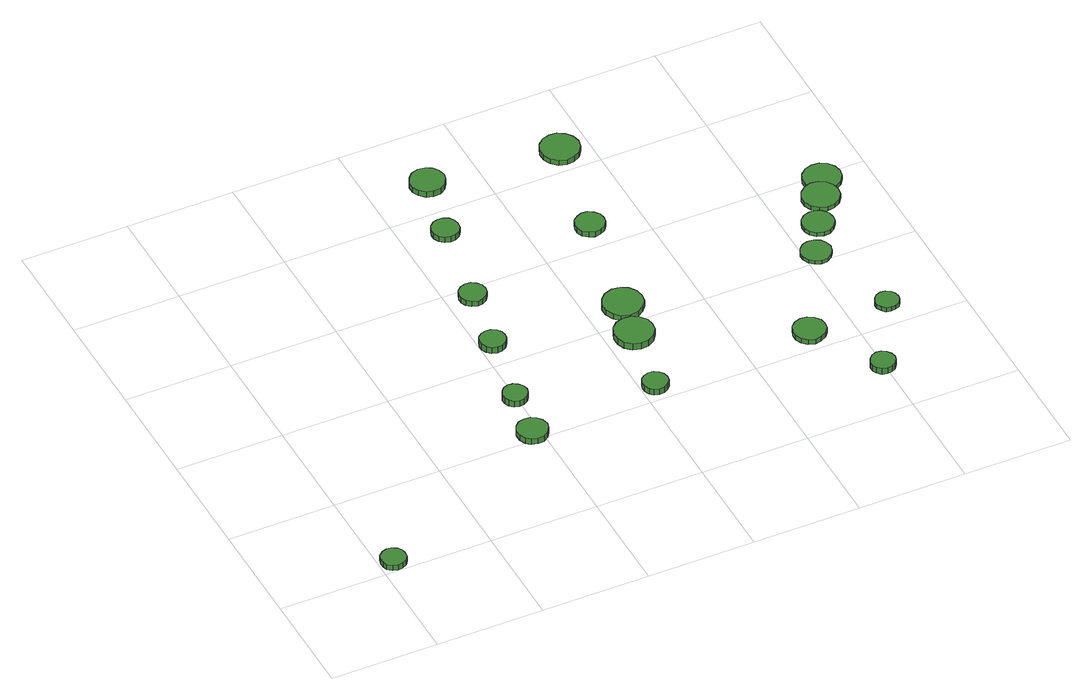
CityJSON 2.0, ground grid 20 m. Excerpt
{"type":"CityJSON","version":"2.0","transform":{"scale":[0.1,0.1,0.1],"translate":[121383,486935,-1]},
"CityObjects":{
"tree1":{"type":"SolitaryVegetationObject","attributes":{"function":"something"},"geometry":[{"type":"MultiSurface","lod":"1","boundaries":[[[0,1,2,3,4,5,6,7,8,9,10,11,12,13,14]],[[15,16,17,18,19,20,21,22,23,24,25,26,27,28,29]],[[0,29,28,1]],[[1,28,27,2]],[[2,27,26,3]],[[3,26,25,4]],[[4,25,24,5]],[[5,24,23,6]],[[6,23,22,7]],[[7,22,21,8]],[[8,21,20,9]],[[9,20,19,10]],[[10,19,18,11]],[[11,18,17,12]],[[12,17,16,13]],[[13,16,15,14]],[[14,15,29,0]]]}]},
"tree2":{"type":"SolitaryVegetationObject","attributes":{"function":"something"},"geometry":[{"type":"MultiSurface","lod":"1","boundaries":[[[30,31,32,33,34,35,36,37,38,39,40,41,42,43,44]],[[45,46,47,48,49,50,51,52,53,54,55,56,57,58,59]],[[30,59,58,31]],[[31,58,57,32]],[[32,57,56,33]],[[33,56,55,34]],[[34,55,54,35]],[[35,54,53,36]],[[36,53,52,37]],[[37,52,51,38]],[[38,51,50,39]],[[39,50,49,40]],[[40,49,48,41]],[[41,48,47,42]],[[42,47,46,43]],[[43,46,45,44]],[[44,45,59,30]]]}]},
"tree3":{"type":"SolitaryVegetationObject","attributes":{"function":"something"},"geometry":[{"type":"MultiSurface","lod":"1","boundaries":[[[60,61,62,63,64,65,66,67,68,69,70,71,72,73,74]],[[75,76,77,78,79,80,81,82,83,84,85,86,87,88,89]],[[60,89,88,61]],[[61,88,87,62]],[[62,87,86,63]],[[63,86,85,64]],[[64,85,84,65]],[[65,84,83,66]],[[66,83,82,67]],[[67,82,81,68]],[[68,81,80,69]],[[69,80,79,70]],[[70,79,78,71]],[[71,78,77,72]],[[72,77,76,73]],[[73,76,75,74]],[[74,75,89,60]]]}]},
"tree4":{"type":"SolitaryVegetationObject","attributes":{"function":"something"},"geometry":[{"type":"MultiSurface","lod":"1","boundaries":[[[90,91,92,93,94,95,96,97,98,99,100,101,102,103,104]],[[105,106,107,108,109,110,111,112,113,114,115,116,117,118,119]],[[90,119,118,91]],[[91,118,117,92]],[[92,117,116,93]],[[93,116,115,94]],[[94,115,114,95]],[[95,114,113,96]],[[96,113,112,97]],[[97,112,111,98]],[[98,111,110,99]],[[99,110,109,100]],[[100,109,108,101]],[[101,108,107,102]],[[102,107,106,103]],[[103,106,105,104]],[[104,105,119,90]]]}]},
"tree5":{"type":"SolitaryVegetationObject","attributes":{"function":"something"},"geometry":[{"type":"MultiSurface","lod":"1","boundaries":[[[120,121,122,123,124,125,126,127,128,129,130,131,132,133,134]],[[135,136,137,138,139,140,141,142,143,144,145,146,147,148,149]],[[120,149,148,121]],[[121,148,147,122]],[[122,147,146,123]],[[123,146,145,124]],[[124,145,144,125]],[[125,144,143,126]],[[126,143,142,127]],[[127,142,141,128]],[[128,141,140,129]],[[129,140,139,130]],[[130,139,138,131]],[[131,138,137,132]],[[132,137,136,133]],[[133,136,135,134]],[[134,135,149,120]]]}]},
"tree6":{"type":"SolitaryVegetationObject","attributes":{"function":"something"},"geometry":[{"type":"MultiSurface","lod":"1","boundaries":[[[150,151,152,153,154,155,156,157,158,159,160,161,162,163,164]],[[165,166,167,168,169,170,171,172,173,174,175,176,177,178,179]],[[150,179,178,151]],[[151,178,177,152]],[[152,177,176,153]],[[153,176,175,154]],[[154,175,174,155]],[[155,174,173,156]],[[156,173,172,157]],[[157,172,171,158]],[[158,171,170,159]],[[159,170,169,160]],[[160,169,168,161]],[[161,168,167,162]],[[162,167,166,163]],[[163,166,165,164]],[[164,165,179,150]]]}]},
"tree7":{"type":"SolitaryVegetationObject","attributes":{"function":"something"},"geometry":[{"type":"MultiSurface","lod":"1","boundaries":[[[180,181,182,183,184,185,186,187,188,189,190,191,192,193,194]],[[195,196,197,198,199,200,201,202,203,204,205,206,207,208,209]],[[180,209,208,181]],[[181,208,207,182]],[[182,207,206,183]],[[183,206,205,184]],[[184,205,204,185]],[[185,204,203,186]],[[186,203,202,187]],[[187,202,201,188]],[[188,201,200,189]],[[189,200,199,190]],[[190,199,198,191]],[[191,198,197,192]],[[192,197,196,193]],[[193,196,195,194]],[[194,195,209,180]]]}]},
"tree8":{"type":"SolitaryVegetationObject","attributes":{"function":"something"},"geometry":[{"type":"MultiSurface","lod":"1","boundaries":[[[210,211,212,213,214,215,216,217,218,219,220,221,222,223,224]],[[225,226,227,228,229,230,231,232,233,234,235,236,237,238,239]],[[210,239,238,211]],[[211,238,237,212]],[[212,237,236,213]],[[213,236,235,214]],[[214,235,234,215]],[[215,234,233,216]],[[216,233,232,217]],[[217,232,231,218]],[[218,231,230,219]],[[219,230,229,220]],[[220,229,228,221]],[[221,228,227,222]],[[222,227,226,223]],[[223,226,225,224]],[[224,225,239,210]]]}]},
"tree9":{"type":"SolitaryVegetationObject","attributes":{"function":"something"},"geometry":[{"type":"MultiSurface","lod":"1","boundaries":[[[240,241,242,243,244,245,246,247,248,249,250,251,252,253,254]],[[255,256,257,258,259,260,261,262,263,264,265,266,267,268,269]],[[240,269,268,241]],[[241,268,267,242]],[[242,267,266,243]],[[243,266,265,244]],[[244,265,264,245]],[[245,264,263,246]],[[246,263,262,247]],[[247,262,261,248]],[[248,261,260,249]],[[249,260,259,250]],[[250,259,258,251]],[[251,258,257,252]],[[252,257,256,253]],[[253,256,255,254]],[[254,255,269,240]]]}]},
"tree10":{"type":"SolitaryVegetationObject","attributes":{"function":"something"},"geometry":[{"type":"MultiSurface","lod":"1","boundaries":[[[270,271,272,273,274,275,276,277,278,279,280,281,282,283,284]],[[285,286,287,288,289,290,291,292,293,294,295,296,297,298,299]],[[270,299,298,271]],[[271,298,297,272]],[[272,297,296,273]],[[273,296,295,274]],[[274,295,294,275]],[[275,294,293,276]],[[276,293,292,277]],[[277,292,291,278]],[[278,291,290,279]],[[279,290,289,280]],[[280,289,288,281]],[[281,288,287,282]],[[282,287,286,283]],[[283,286,285,284]],[[284,285,299,270]]]}]},
"tree11":{"type":"SolitaryVegetationObject","attributes":{"function":"something"},"geometry":[{"type":"MultiSurface","lod":"1","boundaries":[[[300,301,302,303,304,305,306,307,308,309,310,311,312,313,314]],[[315,316,317,318,319,320,321,322,323,324,325,326,327,328,329]],[[300,329,328,301]],[[301,328,327,302]],[[302,327,326,303]],[[303,326,325,304]],[[304,325,324,305]],[[305,324,323,306]],[[306,323,322,307]],[[307,322,321,308]],[[308,321,320,309]],[[309,320,319,310]],[[310,319,318,311]],[[311,318,317,312]],[[312,317,316,313]],[[313,316,315,314]],[[314,315,329,300]]]}]},
"tree12":{"type":"SolitaryVegetationObject","attributes":{"function":"something"},"geometry":[{"type":"MultiSurface","lod":"1","boundaries":[[[330,331,332,333,334,335,336,337,338,339,340,341,342,343,344]],[[345,346,347,348,349,350,351,352,353,354,355,356,357,358,359]],[[330,359,358,331]],[[331,358,357,332]],[[332,357,356,333]],[[333,356,355,334]],[[334,355,354,335]],[[335,354,353,336]],[[336,353,352,337]],[[337,352,351,338]],[[338,351,350,339]],[[339,350,349,340]],[[340,349,348,341]],[[341,348,347,342]],[[342,347,346,343]],[[343,346,345,344]],[[344,345,359,330]]]}]},
"tree13":{"type":"SolitaryVegetationObject","attributes":{"function":"something"},"geometry":[{"type":"MultiSurface","lod":"1","boundaries":[[[360,361,362,363,364,365,366,367,368,369,370,371,372,373,374]],[[375,376,377,378,379,380,381,382,383,384,385,386,387,388,389]],[[360,389,388,361]],[[361,388,387,362]],[[362,387,386,363]],[[363,386,385,364]],[[364,385,384,365]],[[365,384,383,366]],[[366,383,382,367]],[[367,382,381,368]],[[368,381,380,369]],[[369,380,379,370]],[[370,379,378,371]],[[371,378,377,372]],[[372,377,376,373]],[[373,376,375,374]],[[374,375,389,360]]]}]},
"tree14":{"type":"SolitaryVegetationObject","attributes":{"function":"something"},"geometry":[{"type":"MultiSurface","lod":"1","boundaries":[[[390,391,392,393,394,395,396,397,398,399,400,401,402,403,404]],[[405,406,407,408,409,410,411,412,413,414,415,416,417,418,419]],[[390,419,418,391]],[[391,418,417,392]],[[392,417,416,393]],[[393,416,415,394]],[[394,415,414,395]],[[395,414,413,396]],[[396,413,412,397]],[[397,412,411,398]],[[398,411,410,399]],[[399,410,409,400]],[[400,409,408,401]],[[401,408,407,402]],[[402,407,406,403]],[[403,406,405,404]],[[404,405,419,390]]]}]},
"tree15":{"type":"SolitaryVegetationObject","attributes":{"function":"something"},"geometry":[{"type":"MultiSurface","lod":"1","boundaries":[[[420,421,422,423,424,425,426,427,428,429,430,431,432,433,434]],[[435,436,437,438,439,440,441,442,443,444,445,446,447,448,449]],[[420,449,448,421]],[[421,448,447,422]],[[422,447,446,423]],[[423,446,445,424]],[[424,445,444,425]],[[425,444,443,426]],[[426,443,442,427]],[[427,442,441,428]],[[428,441,440,429]],[[429,440,439,430]],[[430,439,438,431]],[[431,438,437,432]],[[432,437,436,433]],[[433,436,435,434]],[[434,435,449,420]]]}]},
"tree16":{"type":"SolitaryVegetationObject","attributes":{"function":"something"},"geometry":[{"type":"MultiSurface","lod":"1","boundaries":[[[450,451,452,453,454,455,456,457,458,459,460,461,462,463,464]],[[465,466,467,468,469,470,471,472,473,474,475,476,477,478,479]],[[450,479,478,451]],[[451,478,477,452]],[[452,477,476,453]],[[453,476,475,454]],[[454,475,474,455]],[[455,474,473,456]],[[456,473,472,457]],[[457,472,471,458]],[[458,471,470,459]],[[459,470,469,460]],[[460,469,468,461]],[[461,468,467,462]],[[462,467,466,463]],[[463,466,465,464]],[[464,465,479,450]]]}]},
"tree17":{"type":"SolitaryVegetationObject","attributes":{"function":"something"},"geometry":[{"type":"MultiSurface","lod":"1","boundaries":[[[480,481,482,483,484,485,486,487,488,489,490,491,492,493,494]],[[495,496,497,498,499,500,501,502,503,504,505,506,507,508,509]],[[480,509,508,481]],[[481,508,507,482]],[[482,507,506,483]],[[483,506,505,484]],[[484,505,504,485]],[[485,504,503,486]],[[486,503,502,487]],[[487,502,501,488]],[[488,501,500,489]],[[489,500,499,490]],[[490,499,498,491]],[[491,498,497,492]],[[492,497,496,493]],[[493,496,495,494]],[[494,495,509,480]]]}]},
"tree18":{"type":"SolitaryVegetationObject","attributes":{"function":"something"},"geometry":[{"type":"MultiSurface","lod":"1","boundaries":[[[510,511,512,513,514,515,516,517,518,519,520,521,522,523,524]],[[525,526,527,528,529,530,531,532,533,534,535,536,537,538,539]],[[510,539,538,511]],[[511,538,537,512]],[[512,537,536,513]],[[513,536,535,514]],[[514,535,534,515]],[[515,534,533,516]],[[516,533,532,517]],[[517,532,531,518]],[[518,531,530,519]],[[519,530,529,520]],[[520,529,528,521]],[[521,528,527,522]],[[522,527,526,523]],[[523,526,525,524]],[[524,525,539,510]]]}]},
"tree19":{"type":"SolitaryVegetationObject","attributes":{"function":"something"},"geometry":[{"type":"MultiSurface","lod":"1","boundaries":[[[540,541,542,543,544,545,546,547,548,549,550,551,552,553,554]],[[555,556,557,558,559,560,561,562,563,564,565,566,567,568,569]],[[540,569,568,541]],[[541,568,567,542]],[[542,567,566,543]],[[543,566,565,544]],[[544,565,564,545]],[[545,564,563,546]],[[546,563,562,547]],[[547,562,561,548]],[[548,561,560,549]],[[549,560,559,550]],[[550,559,558,551]],[[551,558,557,552]],[[552,557,556,553]],[[553,556,555,554]],[[554,555,569,540]]]}]}
},
"vertices":[
[50,25,17],[48,34,17],[43,42,17],[34,47,17],[25,48,17],[16,45,17],[8,38,17],[5,29,17],[5,20,17],[8,11,17],[16,5,17],[25,2,17],[34,3,17],[43,7,17],[48,15,17],[48,15,6],[43,7,6],[34,3,6],[25,2,6],[16,5,6],[8,11,6],[5,20,6],[5,29,6],[8,38,6],[16,45,6],[25,48,6],[34,47,6],[43,42,6],[48,34,6],[50,25,6],
[409,208,27],[406,220,27],[399,229,27],[389,235,27],[378,236,27],[366,233,27],[358,225,27],[353,214,27],[353,202,27],[358,191,27],[366,184,27],[378,180,27],[389,181,27],[399,187,27],[406,197,27],[406,197,15],[399,187,15],[389,181,15],[378,180,15],[366,184,15],[358,191,15],[353,202,15],[353,214,15],[358,225,15],[366,233,15],[378,236,15],[389,235,15],[399,229,15],[406,220,15],[409,208,15],
[419,308,23],[417,317,23],[411,325,23],[403,330,23],[394,331,23],[385,328,23],[378,321,23],[374,313,23],[374,303,23],[378,295,23],[385,288,23],[394,285,23],[403,286,23],[411,291,23],[417,299,23],[417,299,10],[411,291,10],[403,286,10],[394,285,10],[385,288,10],[378,295,10],[374,303,10],[374,313,10],[378,321,10],[385,328,10],[394,331,10],[403,330,10],[411,325,10],[417,317,10],[419,308,10],
[449,454,19],[447,463,19],[441,471,19],[432,476,19],[423,477,19],[413,474,19],[406,468,19],[402,459,19],[402,449,19],[406,440,19],[413,433,19],[423,430,19],[432,431,19],[441,436,19],[447,444,19],[447,444,6],[441,436,6],[432,431,6],[423,430,6],[413,433,6],[406,440,6],[402,449,6],[402,459,6],[406,468,6],[413,474,6],[423,477,6],[432,476,6],[441,471,6],[447,463,6],[449,454,6],
[473,578,17],[471,588,17],[465,596,17],[456,602,17],[446,603,17],[436,600,17],[428,593,17],[424,583,17],[424,573,17],[428,564,17],[436,557,17],[446,553,17],[456,555,17],[465,560,17],[471,568,17],[471,568,6],[465,560,6],[456,555,6],[446,553,6],[436,557,6],[428,564,6],[424,573,6],[424,583,6],[428,593,6],[436,600,6],[446,603,6],[456,602,6],[465,596,6],[471,588,6],[473,578,6],
[648,231,23],[646,240,23],[640,248,23],[632,253,23],[622,254,23],[613,251,23],[606,245,23],[602,236,23],[602,226,23],[606,217,23],[613,211,23],[622,208,23],[632,209,23],[640,214,23],[646,221,23],[646,221,10],[640,214,10],[632,209,10],[622,208,10],[613,211,10],[606,217,10],[602,226,10],[602,236,10],[606,245,10],[613,251,10],[622,254,10],[632,253,10],[640,248,10],[646,240,10],[648,231,10],
[504,747,18],[502,757,18],[496,766,18],[487,771,18],[477,772,18],[467,769,18],[459,762,18],[455,752,18],[455,742,18],[459,732,18],[467,725,18],[477,722,18],[487,723,18],[496,728,18],[502,737,18],[502,737,6],[496,728,6],[487,723,6],[477,722,6],[467,725,6],[459,732,6],[455,742,6],[455,752,6],[459,762,6],[467,769,6],[477,772,6],[487,771,6],[496,766,6],[502,757,6],[504,747,6],
[687,368,19],[684,382,19],[675,394,19],[662,402,19],[647,403,19],[633,399,19],[622,389,19],[616,375,19],[616,360,19],[622,346,19],[633,336,19],[647,332,19],[662,333,19],[675,341,19],[684,353,19],[684,353,6],[675,341,6],[662,333,6],[647,332,6],[633,336,6],[622,346,6],[616,360,6],[616,375,6],[622,389,6],[633,399,6],[647,403,6],[662,402,6],[675,394,6],[684,382,6],[687,368,6],
[538,871,18],[535,884,18],[527,895,18],[516,901,18],[503,903,18],[490,899,18],[481,890,18],[475,878,18],[475,865,18],[481,853,18],[490,844,18],[503,840,18],[516,841,18],[527,848,18],[535,859,18],[535,859,6],[527,848,6],[516,841,6],[503,840,6],[490,844,6],[481,853,6],[475,865,6],[475,878,6],[481,890,6],[490,899,6],[503,903,6],[516,901,6],[527,895,6],[535,884,6],[538,871,6],
[704,444,17],[701,459,17],[692,472,17],[679,479,17],[664,481,17],[649,476,17],[638,466,17],[631,452,17],[631,437,17],[638,422,17],[649,412,17],[664,407,17],[679,409,17],[692,417,17],[701,429,17],[701,429,6],[692,417,6],[679,409,6],[664,407,6],[649,412,6],[638,422,6],[631,437,6],[631,452,6],[638,466,6],[649,476,6],[664,481,6],[679,479,6],[692,472,6],[701,459,6],[704,444,6],
[734,653,17],[732,664,17],[725,673,17],[715,679,17],[704,680,17],[694,676,17],[685,669,17],[681,659,17],[681,648,17],[685,637,17],[694,630,17],[704,626,17],[715,628,17],[725,633,17],[732,642,17],[732,642,6],[725,633,6],[715,628,6],[704,626,6],[694,630,6],[685,637,6],[681,648,6],[681,659,6],[685,669,6],[694,676,6],[704,680,6],[715,679,6],[725,673,6],[732,664,6],[734,653,6],
[952,242,17],[950,254,17],[942,264,17],[931,271,17],[919,272,17],[907,268,17],[898,260,17],[893,248,17],[893,236,17],[898,225,17],[907,216,17],[919,212,17],[931,214,17],[942,220,17],[950,230,17],[950,230,7],[942,220,7],[931,214,7],[919,212,7],[907,216,7],[898,225,7],[893,236,7],[893,248,7],[898,260,7],[907,268,7],[919,272,7],[931,271,7],[942,264,7],[950,254,7],[952,242,7],
[782,850,17],[779,864,17],[770,876,17],[757,884,17],[743,885,17],[729,881,17],[718,871,17],[712,857,17],[712,842,17],[718,829,17],[729,819,17],[743,814,17],[757,816,17],[770,823,17],[779,835,17],[779,835,6],[770,823,6],[757,816,6],[743,814,6],[729,819,6],[718,829,6],[712,842,6],[712,857,6],[718,871,6],[729,881,6],[743,885,6],[757,884,6],[770,876,6],[779,864,6],[782,850,6],
[1019,108,23],[1017,117,23],[1011,125,23],[1003,130,23],[994,131,23],[985,128,23],[978,121,23],[974,113,23],[974,103,23],[978,95,23],[985,88,23],[994,86,23],[1003,87,23],[1011,91,23],[1017,99,23],[1017,99,10],[1011,91,10],[1003,87,10],[994,86,10],[985,88,10],[978,95,10],[974,103,10],[974,113,10],[978,121,10],[985,128,10],[994,131,10],[1003,130,10],[1011,125,10],[1017,117,10],[1019,108,10],
[1050,421,14],[1047,432,14],[1041,441,14],[1031,447,14],[1019,448,14],[1008,445,14],[1000,437,14],[995,426,14],[995,415,14],[1000,404,14],[1008,397,14],[1019,393,14],[1031,394,14],[1041,400,14],[1047,409,14],[1047,409,7],[1041,400,7],[1031,394,7],[1019,393,7],[1008,397,7],[1000,404,7],[995,415,7],[995,426,7],[1000,437,7],[1008,445,7],[1019,448,7],[1031,447,7],[1041,441,7],[1047,432,7],[1050,421,7],
[1096,252,16],[1094,261,16],[1089,268,16],[1081,273,16],[1072,274,16],[1063,271,16],[1057,265,16],[1053,257,16],[1053,248,16],[1057,240,16],[1063,233,16],[1072,231,16],[1081,232,16],[1089,236,16],[1094,243,16],[1094,243,7],[1089,236,7],[1081,232,7],[1072,231,7],[1063,233,7],[1057,240,7],[1053,248,7],[1053,257,7],[1057,265,7],[1063,271,7],[1072,274,7],[1081,273,7],[1089,268,7],[1094,261,7],[1096,252,7],
[1087,486,14],[1085,498,14],[1077,508,14],[1067,514,14],[1055,515,14],[1043,511,14],[1034,503,14],[1030,492,14],[1030,480,14],[1034,469,14],[1043,461,14],[1055,457,14],[1067,458,14],[1077,464,14],[1085,474,14],[1085,474,6],[1077,464,6],[1067,458,6],[1055,457,6],[1043,461,6],[1034,469,6],[1030,480,6],[1030,492,6],[1034,503,6],[1043,511,6],[1055,515,6],[1067,514,6],[1077,508,6],[1085,498,6],[1087,486,6],
[1126,546,15],[1123,560,15],[1115,571,15],[1103,578,15],[1089,580,15],[1075,575,15],[1065,566,15],[1059,553,15],[1059,539,15],[1065,526,15],[1075,517,15],[1089,512,15],[1103,514,15],[1115,521,15],[1123,532,15],[1123,532,6],[1115,521,6],[1103,514,6],[1089,512,6],[1075,517,6],[1065,526,6],[1059,539,6],[1059,553,6],[1065,566,6],[1075,575,6],[1089,580,6],[1103,578,6],[1115,571,6],[1123,560,6],[1126,546,6],
[1150,588,14],[1147,602,14],[1138,614,14],[1126,621,14],[1112,622,14],[1098,618,14],[1087,608,14],[1081,595,14],[1081,581,14],[1087,568,14],[1098,558,14],[1112,554,14],[1126,555,14],[1138,562,14],[1147,574,14],[1147,574,6],[1138,562,6],[1126,555,6],[1112,554,6],[1098,558,6],[1087,568,6],[1081,581,6],[1081,595,6],[1087,608,6],[1098,618,6],[1112,622,6],[1126,621,6],[1138,614,6],[1147,602,6],[1150,588,6]
]}
